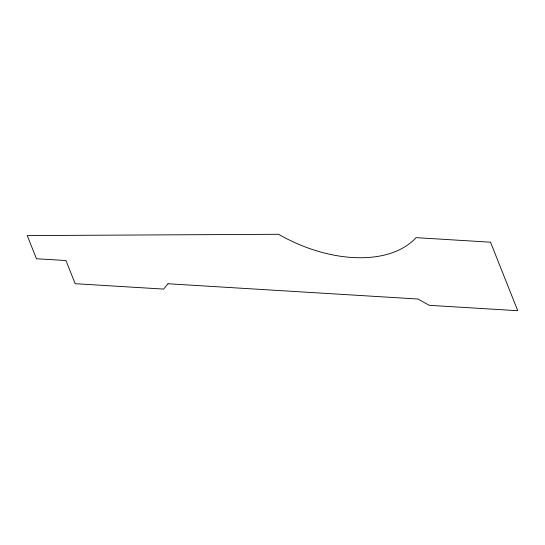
<?xml version="1.0" encoding="UTF-8"?>
<svg xmlns="http://www.w3.org/2000/svg" width="545" height="545" viewBox="0 0 545 545"><rect width="100%" height="100%" fill="white"/><g stroke="black" fill="none" stroke-linecap="round" stroke-linejoin="round"><path stroke-width="0.82" d="M167.983 283.754L163.677 289.095L75.162 283.693L65.959 260.537L36.454 258.739L27.25 235.583L278.597 234.289A113.885 69.958 26 0 0 416.033 237.647L490.52 242.198L517.75 310.711L429.235 305.309L417.988 299.021L167.983 283.754"/></g></svg>
